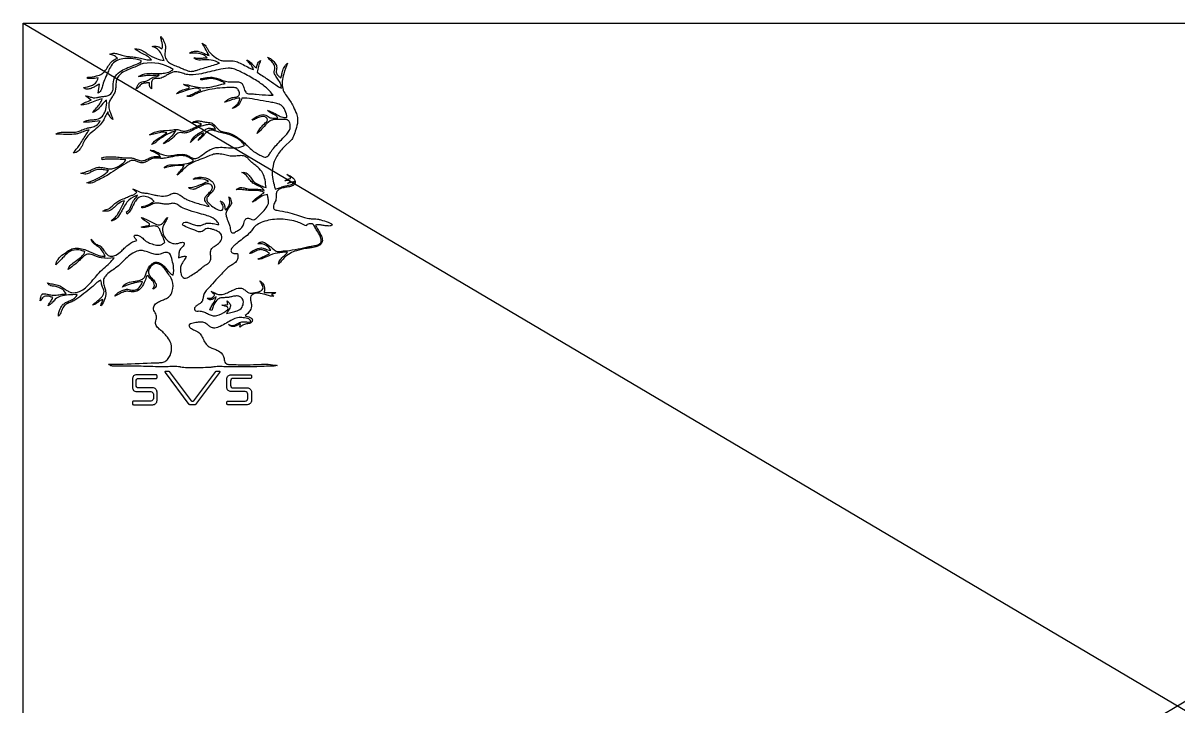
# Model space of a CAD drawing. Header units: millimetres. Extents: x -440 to 440, y -260 to 260.
# Drawn here: x -440 to 0, y 0 to 260 of the extents above; entities that cross this region are included whole.
import ezdxf

# ---------------------------------------------------------------- set-up
doc = ezdxf.new("R2010")
doc.units = ezdxf.units.MM
doc.layers.get('0').update_dxf_attribs({"linetype": 'CONTINUOUS'})

msp = doc.modelspace()

# ---------------------------------------------------------------- linework, layer by layer
for p, q in [((-440, 260), (440, 260)), ((-440, -260), (-440, 260)), ((-440, 260), (440, -260)), ((440, 260), (-440, -260))]:
    msp.add_line(p, q)
for points in [[(-362.89, 237.83, 0.078095), (-360.84, 237.6, -0.012143), (-359.14, 237.68, -0.07462), (-357.6, 237.53, -0.213963), (-356.36, 236.65, -0.054467), (-355.92, 235.53, 0.021533), (-355.61, 234.5, 0.085307), (-355.17, 233.7, 0.166481), (-354.17, 233.12, 0.048582), (-353.15, 233.04, -0.039003), (-351.24, 232.93, 0.01442), (-346.5, 232.57, 0.010617), (-344.76, 232.54, 0.061331), (-347.68, 235.65, 0.034217), (-351.44, 238.34, 0.018165), (-356.4, 241.07, 0.013674), (-358.27, 242.01, 0.065654), (-360.39, 242.72, 0.056214), (-361.9, 242.79, 0.040355), (-365.62, 242.27, 0.0064), (-368.9, 241.47, -0.013448), (-372.07, 240.71, -0.056274), (-376.24, 240.26, -0.06083), (-378.32, 240.62, 0.008163), (-380.17, 241.18, 0.058503), (-381.8, 241.47, 0.090358), (-382.98, 241.3, 0.058814), (-384.77, 240.45, -0.011067), (-386.09, 239.67, -0.082101), (-387.88, 238.96, -0.026806), (-389.02, 238.89, 0.089836), (-390.12, 238.74, 0.23941), (-390.97, 237.86, 0.071833), (-391.13, 236.54, -0.004723), (-391.06, 234.92, -0.169112), (-391.78, 236.24, -0.039323), (-391.85, 237.3, 0.002573), (-393.29, 237.19, 0.075059), (-394.59, 236.93, 0.120117), (-395.44, 236.33, 0.011124), (-395.93, 235.75, -0.104435), (-396.88, 234.92, -0.030726), (-396.4, 236.17, -0.084952), (-395.78, 237.07, -0.152795), (-394.67, 237.62, -0.008756), (-393.56, 237.78, 0.099634), (-392.3, 238.28, 0.012251), (-391.32, 238.91, -0.060534), (-390.38, 239.4, -0.046736), (-389.58, 239.59, 0.080861), (-388.55, 239.88, 0.092285), (-388.15, 240.21, -0.041165), (-390.39, 240.05, 0.017875), (-392.38, 240.05, 0.022538), (-394.25, 239.84, -0.042818), (-396.08, 239.68, -0.111408), (-392.8, 240.78, -0.030847), (-390.42, 240.87, 0.007243), (-388.05, 240.83, 0.031272), (-386.16, 240.95, 0.078426), (-383.99, 241.59, 0.059792), (-382.86, 242.33, 0.195448), (-394.23, 244.56, 0.056053), (-395.95, 243.97, -0.020634), (-397.94, 243.07, 0.026711), (-400.84, 241.89, 0.073359), (-403.07, 240.46, 0.163703), (-404.51, 237.86, 0.028409), (-404.7, 235.96, -0.045169), (-404.89, 234.26, -0.080611), (-405.41, 232.9, -0.014358), (-406.29, 231.58, 0.057225), (-407.12, 230.09, 0.135897), (-407.31, 227.68, 0.04977), (-406.76, 225.89, -0.023767), (-406.12, 224.24, -0.034837), (-405.87, 223.28, -0.130544), (-407.42, 225.37, -0.017825), (-407.73, 226.19, 0.031317), (-408.68, 224.39, -0.020044), (-409.47, 222.83, -0.07548), (-411.08, 220.74, -0.023488), (-413.46, 218.78, 0.044308), (-415.36, 217.05, 0.062795), (-416.71, 215.02, -0.012804), (-417.67, 213.05, -0.03837), (-418.35, 211.96, -0.134679), (-419.83, 210.79, -0.085347), (-420.96, 210.58, 0.043924), (-418.62, 213.4, 0.015012), (-416.05, 217.44, -0.009246), (-414.87, 219.31, 0.063718), (-416.66, 218.82, -0.013079), (-418.6, 218.03, -0.052436), (-419.88, 217.74, -0.035481), (-422.91, 217.59, -0.000519), (-426.2, 217.7, 0.008137), (-427.57, 217.72, -0.111576), (-425.53, 218.46, -0.037619), (-423.63, 218.52, 0.015265), (-421.16, 218.41, 0.085238), (-419, 218.74, 0.015971), (-417.59, 219.3, -0.060005), (-415.31, 220.07, 0.010284), (-413.78, 220.4, 0.077216), (-412.12, 221.03, 0.147683), (-410.64, 222.75, -0.012713), (-414.7, 222.31, -0.018918), (-416.99, 222.22, -0.135308), (-415.21, 223.03, -0.028299), (-413.6, 223.19, 0.03972), (-411.94, 223.36, 0.181277), (-409.8, 224.6, 0.084249), (-408.75, 226.37, 0.098184), (-408.14, 229.59, 0.049802), (-408.26, 230.68, 0.052681), (-409.66, 229.33, -0.021584), (-411.41, 227.27, -0.078553), (-412.76, 226.22, -0.064282), (-413.55, 225.92, -0.011742), (-411.99, 227.74, 0.030852), (-410.78, 229.26, 0.087404), (-409.84, 231.21, 0.029745), (-412.01, 230.51, -0.012953), (-414.64, 229.48, -0.049218), (-416.9, 228.9, -0.045949), (-418.04, 228.83, -0.072961), (-416.21, 229.87, 0.006253), (-414.08, 230.68), (-416.19, 232.27, -0.050198), (-414.62, 231.94, 0.034362), (-413.28, 231.59, 0.07775), (-412.02, 231.65, -0.019041), (-410.74, 231.91, -0.004969), (-409.23, 232.11, 0.059146), (-407.59, 232.47, 0.232952), (-405.89, 234.1, 0.076056), (-405.64, 235.36, 0.005106), (-405.62, 236.92, -0.171007), (-404.74, 239.8, -0.089764), (-402.55, 241.82, -0.038875), (-400.14, 243.04, -0.000333), (-397.76, 243.97, 0.042466), (-395.03, 245.24), (-395.03, 245.77, 0.052607), (-399.13, 246.49, 0.053174), (-401.95, 246.41, 0.08554), (-404.45, 245.65, 0.14353), (-406.47, 243.77, 0.036495), (-407.52, 241.71, 0.004292), (-408.75, 238.94, 0.023441), (-409.68, 236.51, -0.004865), (-410.13, 234.79, -0.217566), (-411.43, 233.33), (-410.9, 236.77, 0.01647), (-412.27, 236.02, -0.030117), (-413.69, 235.29, -0.076288), (-415.15, 234.85, -0.04484), (-415.65, 234.84, -0.186022), (-416.99, 235.45, 0.067282), (-413.98, 236.2, 0.093622), (-412.42, 237.19, 0.173014), (-411.43, 239.15, -0.055366), (-414.28, 238.88, -0.002433), (-415.4, 238.89), (-415.4, 239.42, 0.046184), (-412.01, 239.89, 0.084312), (-409.94, 240.73, 0.062279), (-408.94, 241.61, 0.041308), (-407.68, 243.37, -0.046591), (-406.45, 245.13, -0.158079), (-404.02, 246.56, 0.129844), (-405.16, 247.48, 0.02376), (-406.5, 247.99, -0.008223), (-406.93, 248.15, -0.164817), (-405.17, 248.53, -0.047024), (-403.59, 248.16, 0.020979), (-401.91, 247.62, 0.03426), (-399.63, 247.26, -0.002576), (-397.74, 247.09, -0.034804), (-395.29, 246.64, 0.021404), (-393.21, 246.14, 0.065986), (-391.06, 246.03, 0.078431), (-392.7, 247.43, 0.019705), (-394.94, 248.61, -0.032662), (-396.53, 249.54, -0.043811), (-397.41, 250.26, -0.131307), (-394.41, 249.44, -0.021027), (-392.71, 248.36, 0.057617), (-389.18, 246.48, 0.068252), (-386.29, 245.77, 0.024465), (-387.11, 247.82, 0.090136), (-388.37, 249.69, 0.127493), (-390.79, 251.06, -0.187307), (-388.82, 251.11, -0.045233), (-387.84, 250.66), (-387.09, 250.26, 0.169528), (-386.88, 251.96, -0.002334), (-387.22, 253.22, -0.036103), (-387.35, 253.97, -0.054974), (-387.58, 254.7, -0.077144), (-387.58, 254.81, -0.668264), (-387.51, 254.84, -0.049068), (-387.12, 254.39, -0.008258), (-386.82, 253.97, -0.019521), (-386.19, 252.73, -0.140689), (-385.77, 250.55, -0.007872), (-385.92, 249.07, 0.082801), (-385.89, 247.2, 0.158907), (-384.61, 245.17, 0.07303), (-382.88, 244.1, 0.015312), (-380.74, 243.29, -0.024812), (-379.41, 242.74, 0.020344), (-377.71, 242.03, 0.076926), (-375.98, 241.63, 0.068624), (-374.66, 241.82, 0.014058), (-373.43, 242.23, -0.000494), (-371.26, 242.86, -0.002022), (-366.14, 244.41, -0.002751), (-365.13, 244.71, 0.11395), (-368.4, 245.9, 0.047551), (-371.7, 245.98, -0.033993), (-373.03, 245.95, -0.199342), (-374.92, 246.82, 0.068778), (-372.63, 246.65, 0.001473), (-370.78, 246.78, -0.012708), (-369.89, 246.82, 0.119146), (-370.85, 247.67, 0.064259), (-372.37, 248.27, 0.076857), (-375.47, 248.56, 0.051408), (-376.51, 248.41, -0.208187), (-374.86, 249.35, -0.080411), (-373.44, 249.27, -0.044289), (-370.89, 248.39, 0.012606), (-369.1, 247.62, -0.020483), (-370.66, 250.37, 0.011761), (-371.74, 252.38, -0.139209), (-370.39, 251.2, -0.012896), (-369.77, 250.15, 0.077885), (-368.48, 248.42, 0.044282), (-366.06, 246.52, 0.057729), (-364.92, 245.91, 0.068901), (-363.56, 245.64, 0.012942), (-361.45, 245.67, -0.041299), (-359.9, 245.63, -0.064564), (-357.87, 245.05, -0.026875), (-355.61, 243.91, 0.026088), (-353.31, 242.74, 0.029491), (-352.16, 242.33, 0.092726), (-353.15, 244.06, 0.005447), (-354.29, 245.36, -0.023863), (-354.81, 246.03, -0.082629), (-353.14, 244.84, 0.006779), (-352.02, 243.65, 0.045576), (-351.11, 242.86, -0.058055), (-350.75, 244.31, -0.173086), (-349.52, 245.77, 0.051951), (-350.84, 241.27, 0.000774), (-346.97, 238.73, -0.017572), (-343.72, 236.48, 0.06247), (-341.58, 235.18, 0.120633), (-342.11, 237.39, 0.023223), (-343.2, 239.03, -0.057529), (-344.21, 240.74, -0.153224), (-344.26, 242.01, 0.06442), (-344.09, 243.19, 0.120031), (-344.39, 244.16, 0.050985), (-345.27, 245.34, -0.005417), (-346.37, 246.49, -0.025277), (-346.87, 247.09, -0.07696), (-344.82, 245.7, -0.091101), (-343.68, 244.23, -0.180083), (-343.43, 242.61, 0.023791), (-343.57, 241.71, 0.188814), (-343.15, 240.34, 0.056146), (-342.3, 239.52, -0.0025), (-341.84, 239.15, 0.024473), (-341.37, 240.69, -0.023786), (-340.87, 242.41, -0.028784), (-340.58, 243.07, -0.118667), (-339.2, 244.71, 0.027926), (-340.7, 240.67, 0.051059), (-341.25, 237.83, 0.107483), (-340.86, 234.39, 0.067646), (-339.67, 232.29, -0.000242), (-338.46, 230.64, -0.046165), (-337.39, 228.82, -0.020635), (-336.02, 225.99, -0.067979), (-335.45, 224.08, -0.071417), (-335.5, 221.83, -0.035763), (-336.29, 218.79, -0.030892), (-337.22, 216.41, -0.045856), (-337.61, 215.71), (-340.81, 212.69, 0.066535), (-343.58, 208.81, 0.062396), (-344.78, 205.69, 0.100641), (-344.92, 201.16, 0.022457), (-344.39, 198.59, -0.004557), (-343.96, 196.82, 0.043653), (-342.3, 197.28, -0.021832), (-340.52, 197.9, -0.019007), (-339.41, 198.12, 0.033198), (-338.27, 198.37, 0.220973), (-336.55, 199.73), (-339.2, 198.93), (-338.14, 199.73, 0.16471), (-339.65, 200.08, 0.018204), (-340.26, 199.99, -0.118686), (-338.77, 200.65, 0.00091), (-338.14, 200.79), (-338.14, 201.32, -0.083306), (-339.46, 202.37, -0.061535), (-337.21, 201.06, -0.116782), (-336.42, 200.09, -0.146618), (-336.28, 199.24, -0.195362), (-336.82, 198.38, -0.097422), (-338.07, 197.81, -0.024001), (-339.78, 197.48, 0.04996), (-341.57, 197.09, 0.123836), (-343.08, 196.15, 0.1522), (-343.55, 195.04, 0.02407), (-343.59, 193.95, -0.041856), (-343.64, 192.92, -0.059808), (-343.93, 192.02, 0.04981), (-344.55, 190.48, 0.135298), (-344.6, 189.57, 0.201055), (-344.15, 188.99, 0.087388), (-343.25, 188.71, -0.017889), (-339.2, 187.99, -0.023511), (-335.84, 187.01, 0.010509), (-332.79, 186.04, 0.048871), (-330.61, 185.55, 0.006352), (-329.03, 185.45, -0.029632), (-327.82, 185.33, -0.034326), (-326.58, 185.08, -0.029657), (-323.78, 184.18, -0.037093), (-322.72, 183.69, -0.101031), (-322.31, 183.37, -0.485975), (-322.36, 183.01, -0.098033), (-323.04, 182.77, -0.100801), (-323.76, 182.75, -0.135604), (-323.85, 182.79, -0.044599), (-325.31, 182.9, 0.014066), (-326.73, 183.14, 0.109805), (-328.62, 183.06, 0.026971), (-327.72, 181.43, -0.017521), (-326.69, 179.66, -0.063481), (-326.08, 178.09, -0.153462), (-326.13, 176.47, -0.145215), (-326.96, 175.47, -0.069959), (-328.46, 174.81, -0.02884), (-330.62, 174.39, 0.013018), (-332.3, 174.16, 0.032832), (-335.77, 173.34, 0.048342), (-338.28, 172.3, 0.089022), (-340.61, 170.46, -0.007001), (-341.95, 168.94, -0.022551), (-342.64, 168.24, -0.146156), (-341.94, 170.01, -0.045951), (-340.91, 171.09, 0.01987), (-339.58, 172.32, 0.019861), (-339.2, 172.74, 0.047415), (-343.09, 172.41, 0.068515), (-346.68, 171.29, -0.003863), (-347.96, 170.69, -0.037087), (-349.07, 170.28, -0.078835), (-350.58, 170.09, -0.027855), (-348.76, 170.94, 0.023978), (-346.72, 171.85, 0.018884), (-346.08, 172.21, 0.068218), (-347.87, 173.35, 0.068639), (-349.04, 173.71, 0.117434), (-350.53, 173.53, 0.026176), (-352.11, 172.81, -0.073617), (-353.75, 172.21, -0.075849), (-352.32, 173.37, -0.09667), (-349.87, 174.33, -0.138265), (-348.12, 174.16, -0.013447), (-347.28, 173.82, 0.06658), (-346.21, 173.52, 0.063309), (-345.55, 173.53, 0.097), (-347.39, 175.31, 0.202774), (-350.58, 175.92, -0.115691), (-349.73, 176.55, -0.166231), (-348.43, 176.59, -0.075113), (-346.87, 175.75, -0.016767), (-345.27, 174.42, 0.045095), (-343.98, 173.4, 0.162813), (-342.46, 173.03, 0.018377), (-340.74, 173.24, -0.013796), (-339.65, 173.34, 0.024763), (-335.22, 174.02, -0.000183), (-331.15, 174.88, -0.013335), (-329.44, 175.19, 0.056311), (-327.68, 175.63, 0.116972), (-326.73, 176.24, 0.113923), (-326.47, 176.73, 0.12879), (-326.51, 178.03, 0.0534), (-327.19, 179.61, 0.003559), (-328.33, 181.43, -0.021328), (-328.81, 182.33, 0.044487), (-329.22, 183.02, 0.162744), (-329.88, 183.51, 0.164531), (-331.4, 183.46, 0.174804), (-331.97, 183.02, 0.097569), (-332.06, 182.79, -0.022708), (-334.05, 183.66, 0.042278), (-336.02, 184.45, 0.070618), (-342.61, 185.33, 0.089002), (-348.67, 184.27, 0.048173), (-350.84, 183.2, 0.081974), (-352.42, 181.68, -0.017554), (-353.53, 180.24, -0.042913), (-355.84, 178.22, 0.011284), (-358.06, 176.53, 0.010452), (-359.16, 175.59, 0.030578), (-360.13, 174.73, 0.177518), (-360.78, 173.51, 0.317884), (-360.35, 172.56, 0.093138), (-359.65, 172.31, 0.040836), (-358.25, 172.21, -0.016818), (-358.17, 171.09, -0.117964), (-358.39, 169.8, -0.108087), (-359.39, 168.64, -0.024445), (-360.62, 167.82, 0.048516), (-361.95, 166.89, 0.022077), (-365.89, 162.91, 0.005462), (-368.42, 160.04, -0.015708), (-369.49, 158.92, 0.066133), (-370.79, 157.39, 0.09259), (-371.3, 155.96, -0.021783), (-371.59, 154.64, -0.05366), (-371.86, 153.97, -0.105655), (-372.53, 153.27, -0.018174), (-373.52, 152.64, 0.066994), (-374.35, 152, 0.203096), (-374.75, 151.08, 0.357499), (-374.25, 150.42, 0.057928), (-373.24, 150.36, -0.10543), (-371.72, 150.22, -0.038001), (-370.08, 149.56, 0.025295), (-368.71, 148.92, 0.082618), (-367.15, 148.55, 0.068079), (-366.19, 148.63, 0.109803), (-362.76, 150.33, 0.051039), (-362.17, 150.85, 0.147838), (-361.92, 151.36, 0.226263), (-362.1, 151.82, 0.112187), (-362.83, 152.19, -0.005561), (-364.05, 152.53, -0.036693), (-364.33, 152.63), (-361.95, 152.9), (-362.22, 154.22, -0.082076), (-361.3, 153.28, -0.231754), (-361.08, 151.91, -0.067776), (-361.49, 151.03, 0.008643), (-362.48, 149.46, -0.025969), (-360.3, 149.95, 0.040344), (-358.45, 150.39, 0.190999), (-356.59, 151.89, 0.137613), (-356.07, 153.71, 0.329302), (-357.74, 155.98, 0.098512), (-359.06, 156.08, 0.037687), (-360.58, 155.8, -0.036145), (-361.78, 155.54, -0.020031), (-363.35, 155.44, 0.032255), (-364.61, 155.33, 0.172346), (-366.14, 154.54, 0.100469), (-367.6, 152.16, 0.069737), (-368.04, 150.52), (-368.83, 150.78, -0.053235), (-368.13, 152.32, 0.001694), (-367.26, 153.78, 0.091695), (-366.45, 155.81, -0.018762), (-367.5, 155.08, -0.125503), (-368.58, 154.65, -0.18765), (-369.62, 155.02, -0.027125), (-369.89, 155.28, 0.068721), (-368.75, 155.2, 0.207354), (-367.45, 155.85, 0.058663), (-366.98, 156.6, -0.066637), (-367.93, 157.39, -0.050795), (-368.3, 157.92, -0.005235), (-366.74, 157.13, 0.101918), (-365.13, 156.64, 0.088464), (-363.1, 156.94, 0.029273), (-361.25, 157.75, -0.016519), (-359.76, 158.48, -0.088476), (-357.46, 159.13, -0.156957), (-356.11, 158.81, -0.029923), (-355.05, 157.98, 0.091506), (-353.94, 157.3, 0.091903), (-353.13, 157.19, 0.049727), (-351.52, 157.42, 0.022478), (-349.46, 158.02, 0.113063), (-348.86, 158.38, 0.199744), (-348.57, 159.19, 0.089736), (-348.82, 160.14, 0.027369), (-349.5, 161.39, -0.019476), (-349.78, 161.89, -0.072198), (-348.57, 160.65, -0.17115), (-347.96, 158.65, -0.06191), (-348.19, 157.39), (-343.7, 157.39, -0.211761), (-344.96, 156.86, -0.010639), (-345.28, 156.87, 0.042002), (-345.07, 156.47, 0.094504), (-344.49, 156.07, -0.073094), (-345.7, 156.07, -0.034613), (-347.38, 156.47, 0.020275), (-349.49, 157.04, 0.090227), (-351.29, 157.15, 0.152063), (-352.87, 156.41, 0.17241), (-353.34, 155.54, 0.084745), (-353.26, 154.13, -0.019613), (-353.02, 152.85, -0.168621), (-353.57, 150.48, -0.072742), (-354.69, 149.19, -0.016828), (-355.34, 148.66, 0.077591), (-354.56, 148.31, -0.031917), (-353.53, 147.96, -0.180182), (-352.74, 147.23, -0.300353), (-352.94, 146.06, -0.151038), (-353.76, 145.6, -0.024535), (-354.9, 145.46, 0.107697), (-356.31, 144.93, -0.002388), (-357.46, 144.17), (-357.19, 145.49, -0.000643), (-358.57, 144.85, -0.06227), (-359.74, 144.45, -0.18335), (-361.07, 144.69, -0.076482), (-361.69, 145.22, 0.060531), (-360.24, 144.85, 0.152525), (-358.89, 145.19, -0.002403), (-357.87, 145.8, -0.122369), (-356.26, 146.25, -0.017186), (-354.91, 146.2, 0.077336), (-353.22, 146.28, 0.279935), (-354.44, 147.52, 0.030289), (-355.59, 147.73, -0.016877), (-356.13, 147.83, 0.107573), (-358.25, 147.81, 0.062469), (-360.36, 147.02, 0.014553), (-362.51, 145.79, -0.033443), (-364.85, 144.51, -0.083442), (-366.98, 143.89, -0.1321), (-368.16, 144.09, -0.053934), (-369.24, 144.77, 0.02576), (-370.33, 145.59, 0.153403), (-372.01, 146.12, 0.036932), (-373.64, 146.02, 0.021484), (-375.71, 145.66, 0.150919), (-376.61, 145.25, 0.342113), (-376.66, 144.32, 0.097004), (-376.21, 143.87, 0.042642), (-374.73, 143.07, -0.015619), (-373.68, 142.6, -0.073018), (-373.09, 142.24, -0.076128), (-372.07, 140.94, -0.004849), (-371.08, 139.03, 0.087203), (-369.86, 137.35, 0.073502), (-368.15, 136.28, 0.003003), (-366.61, 135.67, -0.055551), (-365.11, 134.91, -0.195362), (-363.41, 132.28, 0.007476), (-363.27, 131.38, 0.153623), (-362.91, 130.53, 0.129713), (-362.33, 130.18, 0.048954), (-361.08, 130, -0.00598), (-358.08, 129.93, 0.015061), (-355.88, 129.86, 0.004977), (-351.02, 130.02, -0.016218), (-347.43, 130.09, -0.041369), (-344.08, 129.8, -0.015283), (-343.17, 129.61, -0.064718), (-345.44, 129.35, 0.020284), (-347.24, 129.33, -0.013802), (-354.6, 129.08, -0.002566), (-361.42, 129.08, -0.00956), (-364.14, 129.18, 0.035629), (-366.68, 129.17, 0.036196), (-368.04, 128.98, -0.082292), (-368.51, 128.91, -0.017759), (-376.34, 128.71, -0.022914), (-378.78, 128.81, -0.057542), (-379.92, 128.98, -0.072474), (-380.21, 129.1, 0.039642), (-382.69, 129.25, 0.003425), (-385.4, 129.13, -0.023844), (-388.71, 129.12, 0.004095), (-395.94, 129.33, 0.004434), (-404.29, 129.35, -0.02206), (-405.72, 129.37, -0.035512), (-406.2, 129.44, -0.151131), (-407.46, 130.14), (-401.91, 130.14, -0.007154), (-389.71, 130.64, 0.013679), (-387.84, 130.71, 0.070589), (-386.25, 130.99, 0.118266), (-384.99, 131.92, 0.129731), (-383.49, 135.24, 0.146614), (-383.94, 138.63, 0.071445), (-385.45, 140.93, 0.057143), (-386.49, 142.11, 0.00132), (-387.78, 143.2, -0.058376), (-389.01, 144.47, -0.05868), (-389.44, 145.22, -0.126739), (-389.55, 146.03, -0.040165), (-389.27, 147.14, 0.052857), (-389.11, 147.92, 0.118934), (-389.27, 148.81, 0.038016), (-389.74, 149.71, -0.048059), (-390.18, 150.61, -0.133766), (-390.29, 151.57, -0.158837), (-389.49, 153.04, -0.071281), (-388.01, 154.03, -0.013702), (-386.56, 154.67, 0.039275), (-385, 155.38, 0.154404), (-383.56, 156.84, 0.084285), (-382.93, 158.98, 0.162546), (-383.61, 162.85, 0.029025), (-384.79, 164.73, 0.014723), (-386.03, 166.45, 0.070237), (-387.38, 167.78, 0.09586), (-388.63, 168.37, 0.224224), (-390.61, 168.01, 0.160085), (-392.08, 166.03, 0.156625), (-392.13, 164.54, 0.089063), (-391.3, 163.23, -0.008036), (-390.07, 161.84, -0.047), (-389.5, 161.03, -0.087899), (-389.26, 160.37, -0.220431), (-389.51, 159.44, -0.110865), (-390.53, 158.72, 0.120759), (-389.99, 160.02, 0.144394), (-390.18, 161.07, 0.072988), (-390.87, 162.04, -0.03), (-392.38, 163.74), (-392.91, 163.74, -0.019177), (-393.59, 161.78, -0.067653), (-394.81, 159.47, -0.092425), (-396.11, 158.22, -0.160398), (-398.28, 157.68, -0.003771), (-399.71, 157.84, 0.104539), (-401.38, 157.75, 0.045477), (-403.01, 157.05, -0.037742), (-405.08, 156.07, -0.075591), (-404.41, 156.84, -0.101756), (-401.47, 158.46, -0.049191), (-400.58, 158.65, -0.074223), (-399.56, 158.55, 0.010825), (-398.55, 158.31, 0.17346), (-396.7, 158.61, 0.143957), (-395.04, 160.3, 0.065016), (-394.5, 161.63, 0.049063), (-400.3, 160.2, 0.008366), (-402.17, 159.51, -0.159282), (-400.72, 160.87, -0.069605), (-398.03, 161.59, 0.0206), (-396.24, 161.9, 0.085042), (-394.53, 162.53, 0.118998), (-393.65, 163.44, 0.053864), (-393.07, 164.73, -0.018994), (-392.46, 166.36, -0.090424), (-391.38, 167.87, -0.080908), (-390.35, 168.67, -0.157282), (-388.94, 168.93, -0.130314), (-386.98, 168.07, -0.040706), (-385.66, 166.71, 0.015771), (-384.53, 165.36, 0.046458), (-383.54, 164.44, 0.048115), (-382.86, 164.01, 0.093958), (-382.74, 167.66, 0.036823), (-383.39, 170.36, 0.054329), (-383.89, 171.7, 0.128788), (-384.51, 172.41, 0.150717), (-385.56, 172.65, 0.061548), (-386.48, 172.48, 0.003053), (-387.76, 172.05, -0.047504), (-388.71, 171.84, -0.076462), (-389.57, 171.88, -0.034098), (-391.39, 172.43, 0.028758), (-393.73, 173.22, 0.060146), (-395.2, 173.43, 0.06332), (-396.08, 173.32, 0.074181), (-398.25, 172.38, 0.047525), (-400.35, 170.77, 0.005119), (-402.65, 168.56, -0.042436), (-404.73, 166.75, 0.004051), (-406.7, 165.39, 0.069142), (-408.62, 163.7, 0.100176), (-409.31, 162.43, 0.096458), (-409.41, 161.28, 0.043822), (-408.96, 159.47, -0.030173), (-408.54, 157.92, -0.101557), (-408.73, 155.38, -0.097667), (-409.86, 152.93, -0.050961), (-410.37, 152.37, -0.034162), (-409.58, 154.75, 0.115867), (-410.94, 154.15, -0.018541), (-412.13, 153.21, -0.134604), (-413.55, 152.63, -0.019259), (-411.93, 153.99, 0.033182), (-410.34, 155.36, 0.04803), (-409.58, 156.25, 0.245447), (-409.29, 158.31, 0.024811), (-409.74, 159.46, -0.067491), (-410.16, 161.05, 0.037876), (-410.37, 162.16, 0.069076), (-412.3, 160.79, -0.014805), (-413.81, 159.4, -0.024678), (-419.9, 154.7, -0.050359), (-421.43, 153.92, 0.023429), (-422.98, 153.27, 0.093101), (-424.31, 152.31, 0.092199), (-425.25, 150.64, -0.016091), (-425.66, 149.63, -0.100601), (-426.51, 148.4, -0.096696), (-425.9, 151.17, -0.10416), (-424.69, 152.93, -0.071609), (-423.49, 153.73, -0.007655), (-421.99, 154.4, 0.068634), (-420.44, 155.26, 0.118635), (-419.37, 156.6, 0.017207), (-422.68, 156.49, 0.054087), (-425.67, 155.99, 0.126068), (-427.72, 154.85, 0.00282), (-428.89, 153.61, -0.031421), (-429.68, 152.87, -0.059929), (-430.48, 152.37, -0.041132), (-429.77, 153.59, 0.021763), (-428.95, 154.87, 0.032751), (-428.63, 155.54, -0.01332), (-429.85, 155.84, 0.051486), (-431.05, 156.05, 0.110844), (-431.91, 155.93, 0.121223), (-432.33, 155.61, 0.069218), (-433.37, 154.37, -0.101042), (-433.46, 154.26, -0.452047), (-433.48, 154.34, -0.051262), (-433.08, 156.12, -0.105921), (-432.79, 156.71, -0.138351), (-432.6, 156.87, -0.085076), (-430.85, 156.78, 0.013215), (-429.46, 156.49, 0.072223), (-427.37, 156.45, 0.003537), (-425.19, 156.74, -0.029417), (-423.6, 156.87, 0.107956), (-424.9, 158.5, 0.14611), (-427.99, 159.78, -0.010149), (-428.89, 159.87, -0.095256), (-429.87, 160.15, -0.152263), (-430.74, 161.1, 0.033295), (-428.86, 160.68, -0.041854), (-426.73, 160.24, -0.067086), (-425.36, 159.59, -0.013945), (-423.87, 158.55, 0.034011), (-422.72, 157.83, 0.119246), (-420.96, 157.34, 0.129528), (-417.81, 158.17, 0.056933), (-415.8, 159.62, 0.032322), (-413.37, 162.18, -0.005648), (-411.52, 164.36, -0.029829), (-409.32, 166.57, 0.014129), (-407.06, 168.63, 0.046856), (-405.34, 170.62, -0.09104), (-410.13, 170.64, -0.023592), (-411.69, 171, -0.020602), (-412.91, 171.47, 0.042141), (-414.22, 171.95, 0.183945), (-415.89, 171.86, 0.072872), (-417.22, 170.93, 0.001072), (-418.38, 169.77, -0.021769), (-420.34, 168.08, 0.007043), (-422.48, 166.4, 0.003433), (-422.81, 166.13, -0.149028), (-421.71, 168.06, -0.036739), (-420.2, 169.27, 0.024365), (-418.14, 170.73, 0.074099), (-416.91, 172.05, 0.066137), (-416.46, 173.01, -0.010547), (-417.8, 173.4, 0.023936), (-418.76, 173.65, 0.057644), (-419.63, 173.72, 0.150513), (-422.94, 172.48, 0.036681), (-424.64, 170.92, -0.002533), (-425.94, 169.51, -0.040518), (-427.57, 167.98, -0.10069), (-426.7, 170.02, -0.094427), (-424.66, 172, -0.008751), (-423.07, 173.1, -0.053336), (-421.42, 174, -0.12008), (-418.9, 174.31, -0.062416), (-416.51, 173.75, -0.017523), (-414.21, 172.79, 0.021825), (-411.74, 171.76, 0.06434), (-409.35, 171.19, 0.021913), (-408.78, 171.15, 0.052194), (-409.85, 173.3, 0.091176), (-411.16, 174.7, 0.009886), (-412.38, 175.52, -0.116214), (-413.65, 176.77, -0.061736), (-414.08, 177.77, -0.038406), (-413.33, 176.93, 0.047128), (-412.63, 176.14, 0.096684), (-411.81, 175.65, -0.010607), (-410.99, 175.35, -0.104584), (-410.21, 174.82, -0.035931), (-409.21, 173.44, 0.028728), (-408.42, 172.33, 0.084746), (-407.56, 171.57, 0.154748), (-406.14, 171.24, 0.096168), (-404.7, 171.65, 0.071677), (-402.43, 173.31, 0.000495), (-401.12, 174.57, -0.079631), (-398.26, 176.66, -0.054659), (-396.61, 177.24, -0.066878), (-397.43, 178.24, -0.098946), (-397.64, 178.74, -0.428497), (-397.26, 179.24, -0.160657), (-395.58, 178.92, -0.054278), (-394.44, 178.08, 0.033137), (-393.1, 176.9, 0.061202), (-391.31, 176.08, 0.037428), (-389.19, 175.5, 0.046405), (-388.21, 175.39, 0.118509), (-387.37, 175.58, 0.042189), (-386.4, 176.19, -0.011606), (-386.03, 176.44, 0.066336), (-386.76, 178.64, -0.019846), (-387.44, 180.1, 0.002081), (-387.86, 181.24, 0.112456), (-388.44, 182.19, 0.162205), (-389.73, 182.73, 0.081156), (-391.6, 182.59, -0.00959), (-392.9, 182.29, -0.116499), (-395.03, 182.27, -0.046462), (-393.51, 182.68, 0.036187), (-391.85, 183.06), (-391.85, 183.59, -0.002465), (-393.29, 184.52, -0.070956), (-395.03, 185.97, -0.044647), (-392.72, 185.11, -0.007655), (-389.65, 183.56, 0.062247), (-388.7, 183.18, 0.226327), (-387.17, 183.48, 0.065405), (-386.48, 184.22, -0.015182), (-385.78, 185.23, -0.100546), (-384.97, 185.97, -0.05069), (-385.75, 184.4, 0.033392), (-386.55, 182.99, 0.159938), (-386.82, 180.43, 0.143792), (-385.16, 177.37, 0.147173), (-382.93, 176.1, 0.122618), (-381.06, 176.1, 0.002241), (-379.69, 176.51, -0.186691), (-378.9, 176.52, -0.283899), (-378.58, 175.94, -0.13331), (-378.77, 175.39, -0.05338), (-379.35, 174.7, 0.050411), (-380.05, 173.99, 0.10835), (-380.57, 172.76, 0.032304), (-380.72, 171.24, -0.003081), (-380.74, 170.62, -0.014242), (-379.35, 171.07, -0.111828), (-377.83, 171.15, -0.045744), (-378.68, 169.63, 0.036231), (-379.72, 167.87, 0.116294), (-380.09, 166.31, 0.078838), (-379.8, 164.41, 0.082691), (-379.32, 163.44, 0.148735), (-378.62, 162.91, 0.180105), (-377.52, 163.01, 0.032609), (-376.47, 163.59, -0.011726), (-375.98, 163.9, 0.039624), (-372.06, 166.69, 0.006396), (-371.21, 167.41, -0.040901), (-370.09, 168.14, 0.082053), (-368.99, 168.94, 0.156348), (-368.51, 170.08, 0.044316), (-368.56, 171.79, -0.043236), (-368.57, 172.86, -0.203837), (-367.73, 174.52, -0.03178), (-366.49, 175.42, 0.037325), (-365.33, 176.27, 0.198767), (-364.33, 178.16, 0.122337), (-364.43, 179.35, 0.171321), (-365.53, 180.58, 0.065325), (-367.51, 181.36, 0.025884), (-368.69, 181.7, 0.114911), (-369.89, 181.76, 0.105503), (-370.73, 181.36, -0.006365), (-371.39, 180.87, -0.114297), (-372.27, 180.49, -0.10441), (-373.11, 180.56, -0.001693), (-376.1, 181.63, -0.044999), (-378.67, 182.75, -0.150182), (-379.16, 183.19, -0.278536), (-379.14, 183.67, -0.246405), (-378.29, 184.2, -0.097067), (-376.81, 183.97, -0.015254), (-375.58, 183.5, 0.04879), (-373.84, 182.96, 0.108929), (-372.27, 182.95, 0.033685), (-371.08, 183.42, -0.135306), (-369.32, 183.86, -0.043389), (-367.53, 183.63, 0.042112), (-365.39, 183.32, 0.121805), (-366.54, 184.95, 0.062225), (-368.04, 185.92, 0.040196), (-370.43, 186.84, 0.004128), (-373.59, 187.71, -0.022408), (-377.64, 189, -0.062973), (-380.37, 190.35, 0.048817), (-381.8, 191.17, 0.141928), (-383.33, 191.34, 0.005616), (-384.55, 191.11, -0.085861), (-386.26, 191.08, 0.002838), (-387.82, 191.37, 0.064448), (-389.2, 191.46, 0.07192), (-390.93, 190.97, -0.001262), (-392.56, 190.21, -0.10264), (-394.76, 189.67), (-394.76, 190.2, 0.093582), (-392.11, 190.97, -0.002071), (-390, 192.06, 0.188208), (-394.11, 194.04, 0.214479), (-396.42, 193.22, 0.071285), (-397.43, 191.89, 0.012929), (-398.29, 190.21, -0.024725), (-399, 188.87, -0.091861), (-400.32, 187.29), (-400.58, 188.09, 0.145638), (-399.26, 189.5, 0.014778), (-398.63, 190.95, -0.067334), (-397.57, 192.84, 0.010157), (-396.35, 194.44, 0.132703), (-399.65, 192.63, 0.056505), (-401.11, 190.85, 0.024067), (-402.41, 188.56, -0.018442), (-403.25, 187.08, -0.120212), (-405.15, 185.12, -0.082996), (-406.4, 184.65, -0.024308), (-405.38, 185.64, 0.069687), (-403.88, 187.33, 0.035887), (-402.21, 190.42, 0.004876), (-401.38, 192.32, 0.119418), (-403.72, 191.22, 0.01132), (-405.27, 189.82, -0.071204), (-406.93, 188.62, -0.100041), (-408.16, 188.34, -0.006956), (-409.42, 188.35), (-409.58, 188.35, -0.118658), (-408.37, 189.02, 0.029838), (-407.39, 189.33, 0.09312), (-406.1, 190.28, -0.014824), (-405.06, 191.32, -0.072546), (-403.53, 192.31, -0.015482), (-401.36, 193.26, -0.00473), (-399.83, 193.95, 0.001774), (-398.53, 194.42, 0.056892), (-397.45, 194.94, 0.105101), (-396.61, 195.76, -0.133464), (-398.02, 196.62, -0.010091), (-398.2, 196.82, -0.029776), (-395.87, 195.88, 0.083499), (-394.04, 195.33, -0.020266), (-392.29, 195.14, -0.019551), (-390.16, 194.64, 0.018589), (-388.68, 194.3, 0.058778), (-385.79, 194.19, 0.098099), (-384, 194.75, -0.037797), (-383.12, 195.13, -0.171372), (-381.47, 195.09, -0.063642), (-380.17, 194.43, -0.005425), (-378.73, 193.46, 0.047416), (-377.31, 192.7, 0.026799), (-373.77, 191.42, 0.015473), (-369.1, 190.2, 0.01361), (-369.88, 191.15, -0.048302), (-370.52, 192.02, -0.105707), (-370.79, 192.85, -0.160383), (-370.59, 193.71, -0.043637), (-369.83, 194.65, 0.022798), (-368.64, 195.88, 0.091736), (-367.95, 196.96, 0.286174), (-368.19, 198.25, 0.238446), (-369.63, 198.86, 0.072953), (-371.07, 198.5, 0.02495), (-372.54, 197.76, -0.02839), (-373.83, 197.09, -0.093507), (-375.26, 196.7, -0.192216), (-377.03, 197.35, 0.08338), (-373.6, 198.03, 0.009433), (-371.33, 198.97, -0.026125), (-369.36, 199.73, 0.129152), (-372.31, 200.72, 0.050112), (-375.18, 200.52, -0.107112), (-374.11, 201.13, -0.096039), (-372.04, 201.35, -0.115244), (-369.03, 200.46, -0.093733), (-367.73, 199.39, -0.205051), (-367.09, 197.35, -0.134099), (-367.51, 196.34, -0.033621), (-368.45, 195.31, 0.052732), (-369.65, 194.02, 0.169155), (-370.03, 192.83, 0.148913), (-369.54, 191.73, 0.051913), (-368.22, 190.47, 0.056513), (-366.16, 189.1, 0.09172), (-365.13, 188.72, 0.150282), (-364.18, 188.81, 0.298665), (-363.74, 189.61, 0.091569), (-363.94, 190.61, 0.068422), (-364.86, 192.32, -0.145174), (-363.56, 191.27, -0.0862), (-363.16, 190.08, -0.012256), (-363.01, 188.88, 0.102557), (-361.64, 190.27, 0.148242), (-361.22, 191.85, 0.067943), (-361.52, 193.42, 0.014998), (-361.69, 193.91, -0.022052), (-361.22, 193.42, -0.152101), (-360.61, 191.73, -0.149992), (-361.12, 190.31, 0.002059), (-361.88, 189.33, 0.101006), (-362.65, 187.82, 0.11135), (-362.61, 186.48, 0.030986), (-361.78, 184.09, -0.021669), (-361.28, 182.73, -0.036272), (-361.06, 181.61, 0.069439), (-360.84, 180.66, 0.085741), (-360.63, 180.32, 0.224127), (-360.07, 180.1, 0.095453), (-359.24, 180.38, -0.003744), (-357.9, 181.19, 0.072928), (-356.62, 182.18, 0.136052), (-355.86, 183.69, -0.046224), (-355.59, 184.68, -0.175409), (-354.83, 185.65, -0.191538), (-354.13, 185.75, -0.040195), (-353.32, 185.41, 0.102064), (-352.39, 185.11, 0.168837), (-351.45, 185.45, 0.04369), (-350.66, 186.15, 0.004508), (-348.65, 188.15, 0.064244), (-346.99, 190.28, 0.082866), (-346.56, 191.37, 0.083907), (-346.54, 192.52, 0.005698), (-346.8, 194.07, -0.025601), (-346.87, 194.7, 0.116712), (-349.05, 194.09, 0.025275), (-350.59, 193.08, -0.023894), (-351.95, 192.17, -0.030112), (-352.69, 191.79, -0.056037), (-350.91, 193.5, -0.002329), (-349.15, 194.77, 0.015363), (-348.19, 195.49, 0.078176), (-349.62, 196.06, 0.050155), (-351.65, 196.27, -0.007549), (-353.63, 196.28, -0.025465), (-355.75, 196.48, 0.033865), (-357.64, 196.65, 0.040062), (-358.78, 196.55, -0.161818), (-357.24, 197.34, -0.080759), (-356.13, 197.29, 0.003295), (-354.75, 196.98, 0.052254), (-352.55, 196.78, -0.010984), (-350.59, 196.74, -0.07577), (-348.19, 196.29, 0.134199), (-349.43, 197.55, 0.023179), (-351.06, 198.34, -0.058228), (-352.42, 199.1, -0.059259), (-353.63, 200.34, 0.004846), (-354.49, 201.47, 0.144097), (-356.66, 203.17, -0.236175), (-354.59, 202.67, -0.052441), (-353.67, 201.65, 0.013448), (-352.62, 200.19, 0.086299), (-351.3, 199.02, 0.041064), (-349.29, 198.04, 0.008323), (-347.4, 197.35, 0.021802), (-347.82, 200.27, 0.066078), (-348.64, 202.77, 0.104648), (-350.61, 205.15, 0.011759), (-352.12, 206.32, -0.057021), (-353.6, 207.63, 0.021994), (-354.43, 208.54, 0.112705), (-355.61, 209.34, 0.085313), (-357.46, 209.52, 0.000758), (-359.36, 209.35, -0.081547), (-361.65, 209.5, -0.000741), (-363.68, 209.92, 0.05001), (-366.05, 210.2, 0.083682), (-367.87, 209.9, 0.016509), (-369.78, 209.16, -0.002805), (-372.62, 208.07, 0.030897), (-375.91, 206.58, 0.076021), (-378.85, 204.41, -0.013816), (-380.53, 202.72, -0.027529), (-381.27, 202.11, -0.020563), (-380.08, 203.75, 0.030392), (-378.85, 205.43, 0.016152), (-378.62, 205.81, 0.021657), (-382.17, 205.65, 0.044838), (-385.2, 205.12, 0.02555), (-386.29, 204.76, -0.200087), (-384.16, 206, -0.027186), (-382.55, 206.08, 0.02816), (-379.08, 206.28, 0.058067), (-376.25, 206.91, 0.040307), (-375.18, 207.4), (-375.18, 207.93, -0.005675), (-376.61, 208.7, 0.074548), (-378.36, 209.41, 0.072035), (-380.79, 209.51, 0.024489), (-383.88, 208.97, -0.028332), (-386.32, 208.53, -0.045796), (-387.94, 208.52, 0.022599), (-389.6, 208.62, 0.101789), (-391.12, 208.31, 0.025197), (-392.66, 207.47, -0.083461), (-394.23, 206.8, -0.143258), (-395.95, 207.04, 0.011818), (-397.22, 207.55, 0.167811), (-398.8, 207.62, 0.053943), (-400.05, 207.05, 0.017922), (-403.39, 205.03, -0.003885), (-406.52, 202.96, -0.039655), (-411.17, 200.37, 0.012201), (-412.39, 199.77, -0.038591), (-413.59, 199.24, -0.155423), (-415.66, 199.2, 0.024893), (-411.79, 200.79, 0.060818), (-408.65, 202.72, 0.066748), (-407.46, 203.96, -0.024259), (-409.48, 204.14, 0.052297), (-411.44, 204.21, 0.089816), (-413.69, 203.5, -0.015696), (-414.87, 202.9, -0.03859), (-415.59, 202.63, -0.152551), (-417.46, 202.67, -0.032122), (-418.04, 202.9, 0.010648), (-415.8, 203.44, 0.047279), (-414.03, 204.13, -0.033212), (-412.32, 204.86, -0.090698), (-410.7, 205.09, -0.038066), (-408.86, 204.83, 0.045817), (-406.67, 204.53, 0.085557), (-404.94, 204.89, 0.090312), (-401.78, 206.82, 0.076343), (-400.85, 207.93, 0.003294), (-403.66, 208.14, 0.033199), (-407.2, 208.16, -0.012301), (-408.43, 208.17, 0.10827), (-409.84, 207.93, 0.110922), (-409.89, 208.38, 0.019115), (-410.11, 208.72, -0.065072), (-406.83, 209.13, -0.021642), (-403.88, 208.95, 0.009736), (-401.94, 208.75, 0.010051), (-399.93, 208.74, -0.056933), (-398.35, 208.62, -0.038859), (-397.11, 208.22, 0.041819), (-395.49, 207.66, 0.134162), (-393.84, 207.72, 0.037863), (-392.34, 208.38, -0.035967), (-391.06, 208.96, -0.099777), (-389.03, 209.2, -0.028869), (-387.62, 208.99, 0.103028), (-388.93, 210.2, 0.017778), (-390.78, 211.17, -0.024937), (-391.59, 211.63, -0.076806), (-389.95, 211.3, -0.020153), (-388.15, 210.48, 0.037142), (-386.47, 209.78, 0.079119), (-384.32, 209.52, 0.027528), (-381.91, 209.81, -0.042597), (-379.42, 210.04, -0.122505), (-377.38, 209.6, -0.002133), (-376.16, 208.95, 0.054258), (-375.09, 208.49, 0.203952), (-373.38, 208.7, 0.044384), (-372.34, 209.41, -0.02357), (-369.73, 211.23, -0.054439), (-367.66, 212.28, -0.061867), (-366.19, 212.64, -0.041645), (-363.49, 212.68, 0.013728), (-360.07, 212.48, 0.079647), (-357, 212.88, 0.051553), (-355.6, 213.49, 0.122736), (-359.37, 216.62, 0.053431), (-363.15, 218, 0.011797), (-365.39, 218.51, -0.017962), (-366.71, 218.93, 0.05399), (-368.07, 219.27, 0.096342), (-368.83, 219.21, 0.094878), (-370.04, 218.5, 0.032394), (-371.45, 217.06, -0.036014), (-372.69, 215.8, -0.043389), (-373.33, 215.34, -0.006447), (-372.24, 216.74, 0.051388), (-371.21, 218.25, 0.09435), (-373.64, 216.96, 0.027776), (-375.46, 215.3, -0.00501), (-376.24, 214.54, -0.130959), (-374.18, 217.29, -0.039123), (-372.27, 218.5, 0.02472), (-370.61, 219.4, -0.083757), (-369.36, 219.94, -0.09286), (-368.01, 219.84, 0.035093), (-366.72, 219.57, 0.147518), (-367.7, 220.93, 0.141543), (-369.13, 221.37, 0.059539), (-370.65, 221.17, 0.021016), (-372.47, 220.57, 0.02988), (-374.63, 219.62, -0.024126), (-376.64, 218.65, -0.041768), (-378.09, 218.16, -0.101952), (-379, 218.17, 0.043996), (-380.17, 218.32, 0.136554), (-381.09, 218.04, 0.052698), (-382.14, 217.16, -0.113975), (-386.56, 214.02, -0.04884), (-385.03, 215.57, 0.016078), (-383.49, 216.89, 0.096497), (-381.8, 219.04, 0.057952), (-387.48, 216.2, 0.038241), (-388.86, 215.13, -0.03448), (-389.86, 214.3, -0.097919), (-391.06, 213.75, -0.083649), (-388.54, 216.02, 0.001829), (-386.76, 217.15, 0.030005), (-385.24, 218.25, 0.108969), (-387.54, 218.36, 0.021224), (-389.72, 217.84, -0.055799), (-391.85, 217.46, -0.106374), (-387.85, 218.94, -0.028516), (-385.08, 219.15), (-384.18, 219.17, 0.045072), (-382.97, 219.37, -0.063989), (-381.8, 219.54, -0.064828), (-380.28, 219.22, 0.037351), (-379.06, 218.91, 0.101907), (-377.51, 219.04, 0.041182), (-375.55, 219.77, -0.005592), (-373.03, 221.01, -0.023603), (-372.01, 221.42, 0.156923), (-374.1, 222.15, 0.061089), (-375.71, 221.95, -0.198036), (-373.91, 222.79, -0.059377), (-372.04, 222.62, 0.01674), (-370.44, 222.31, 0.022241), (-369.35, 222.2, -0.055826), (-368.33, 222.02, -0.117522), (-367.08, 221.18, -0.009649), (-366.17, 220.1, 0.0836), (-365.19, 219.14, 0.077216), (-364.17, 218.68, 0.018181), (-362.54, 218.34, -0.048839), (-361.16, 217.98, -0.088036), (-355.96, 214.66, -0.021665), (-354.24, 212.96, 0.07302), (-350.78, 210.29, 0.01267), (-349.46, 209.59, 0.036949), (-348.38, 209.06, 0.147892), (-347.46, 208.94, 0.116836), (-346.67, 209.45, 0.042471), (-345.74, 210.69, -0.041403), (-345.04, 211.72, -0.021396), (-341.55, 215.61, 0.011341), (-339.54, 217.71, 0.073956), (-338.51, 219.23, 0.102982), (-338.21, 220.49, 0.131139), (-338.62, 222.48, 0.227761), (-339.54, 223.21, 0.069307), (-340.48, 223.29, -0.019889), (-342.59, 223.32, 0.067716), (-344.8, 223.15, 0.075257), (-345.81, 222.74, 0.068969), (-348.2, 220.69, -0.016472), (-350.08, 218.66, -0.023158), (-350.84, 217.98, -0.073003), (-349.44, 220.21, -0.020807), (-348.38, 221.4, -0.015628), (-347.71, 221.97, 0.085305), (-347.03, 222.69, 0.283832), (-347, 223.64, 0.162228), (-347.83, 224.32, 0.155496), (-349.06, 224.46, 0.052315), (-350.66, 223.93, -0.005304), (-352.3, 223.17, -0.013338), (-352.69, 223.01, -0.087857), (-352.08, 223.7, -0.094464), (-349.67, 224.98, -0.073911), (-348.57, 225.18, -0.114171), (-347.48, 224.89, -0.009573), (-346.64, 224.39, 0.141352), (-344.89, 223.82, 0.016497), (-343.51, 223.82, -0.022553), (-342.9, 223.81, 0.142829), (-344.44, 225.24, 0.008912), (-345.46, 225.77, -0.074045), (-346.87, 226.72, -0.073104), (-344.54, 225.82, 0.013016), (-342.43, 224.67, 0.076125), (-340.6, 224.07, 0.069963), (-339.46, 224.07, 0.079268), (-340.09, 226.57, 0.089248), (-341.14, 228.21, 0.098416), (-342.4, 229.1, 0.057176), (-344.37, 229.65, -0.00496), (-346.34, 229.96, 0.001899), (-350.75, 230.78, 0.024917), (-354.79, 231.37, 0.017757), (-356.66, 231.48, -0.088331), (-357.52, 229.38, -0.204249), (-360.37, 227.51, -0.015778), (-359.07, 228.56, 0.04251), (-358.29, 229.25, 0.137525), (-357.54, 230.69, 0.044743), (-357.46, 231.48, 0.053743), (-360.18, 230.89, 0.003775), (-361.99, 230.27, -0.019628), (-363.28, 229.89, -0.119468), (-360.38, 231.64, -0.051376), (-359.49, 231.78, 0.069485), (-358.36, 232, 0.306646), (-357.56, 232.99, 0.16147), (-358.01, 234.58, 0.182558), (-358.87, 235.32, 0.093108), (-360.38, 235.47, 0.002107), (-363.05, 235.41, 0.058179), (-370.91, 234.2, 0.021976), (-373.33, 233.41, 0.022189), (-374.8, 232.69, -0.049837), (-376.18, 232.11, -0.067761), (-376.83, 232.01, -0.208878), (-377.56, 232.27, 0.050992), (-375.96, 232.76, 0.003721), (-374.04, 233.68, -0.045872), (-372.27, 234.39, 0.183119), (-373.3, 235.1, 0.083874), (-374.31, 235.17, 0.045841), (-376.77, 234.68, 0.016319), (-379.62, 233.75, -0.002121), (-381.53, 233.07, -0.139167), (-379.64, 234.38, -0.02633), (-377.68, 234.93, 0.013127), (-376.77, 235.18), (-376.77, 235.71, -0.063767), (-378.26, 236.29, -0.056942), (-378.89, 236.77, -0.017593), (-376.53, 236.3, 0.011963), (-374.09, 235.74, 0.059106), (-370.95, 235.39, 0.040206), (-368.14, 235.73, 0.014049), (-364.64, 236.6, -0.004395), (-363.01, 237.03, 0.056951), (-364.92, 238.04, 0.059573), (-367.63, 238.81, 0.06566), (-369.33, 238.83, 0.012042), (-371.03, 238.54, -0.023309), (-372.27, 238.36), (-372.27, 238.89, 0.030786), (-370.6, 239.11, -0.015024), (-369.24, 239.35, -0.106343), (-366.8, 239.21, -0.026776), (-365.04, 238.6, 0.031478)], [(-397.97, 114.69), (-396.57, 114.69), (-390.57, 114.69, 0.414214), (-388.97, 116.29), (-388.97, 119.49, 0.414214), (-390.57, 121.09), (-395.97, 121.09, -0.414214), (-396.97, 122.09), (-396.97, 123.69, -0.414214), (-395.97, 124.69), (-389.37, 124.69, 0.414214), (-388.97, 125.09), (-388.97, 125.69, 0.414214), (-389.37, 126.09), (-395.97, 126.09), (-396.77, 126.09, 0.414214), (-398.37, 124.49), (-398.37, 121.29, 0.414214), (-396.77, 119.69), (-395.97, 119.69), (-391.37, 119.69, -0.414214), (-390.37, 118.69), (-390.37, 117.09, -0.414214), (-391.37, 116.09), (-396.29, 116.09), (-397.97, 116.09, 0.414214), (-398.37, 115.69), (-398.37, 115.09, 0.414214)], [(-376.43, 114.68, -0.23596), (-376.67, 114.8), (-385.8, 126.97, -0.618176), (-385.56, 127.45), (-384.56, 127.45, -0.23596), (-384.32, 127.33), (-375.97, 116.2, 0.23596), (-375.73, 116.08), (-375.19, 116.08, 0.23596), (-374.95, 116.2), (-366.6, 127.33, -0.23596), (-366.36, 127.45), (-365.36, 127.45, -0.618176), (-365.12, 126.97), (-374.25, 114.8, -0.23596), (-374.49, 114.68)], [(-360.97, 122.09, 0.414214), (-359.97, 121.09), (-354.57, 121.09, -0.414214), (-352.97, 119.49), (-352.97, 116.29, -0.414214), (-354.57, 114.69), (-360.57, 114.69), (-361.97, 114.69, -0.414214), (-362.37, 115.09), (-362.37, 115.69, -0.414214), (-361.97, 116.09), (-360.29, 116.09), (-355.37, 116.09, 0.414214), (-354.37, 117.09), (-354.37, 118.69, 0.414214), (-355.37, 119.69), (-359.97, 119.69), (-360.77, 119.69, -0.414214), (-362.37, 121.29), (-362.37, 124.49, -0.414214), (-360.77, 126.09), (-359.97, 126.09), (-353.37, 126.09, -0.414214), (-352.97, 125.69), (-352.97, 125.09, -0.414214), (-353.37, 124.69), (-359.97, 124.69, 0.414214), (-360.97, 123.69)]]:
    msp.add_lwpolyline(points, format="xyb", close=True)

doc.saveas('drawing.dxf')
